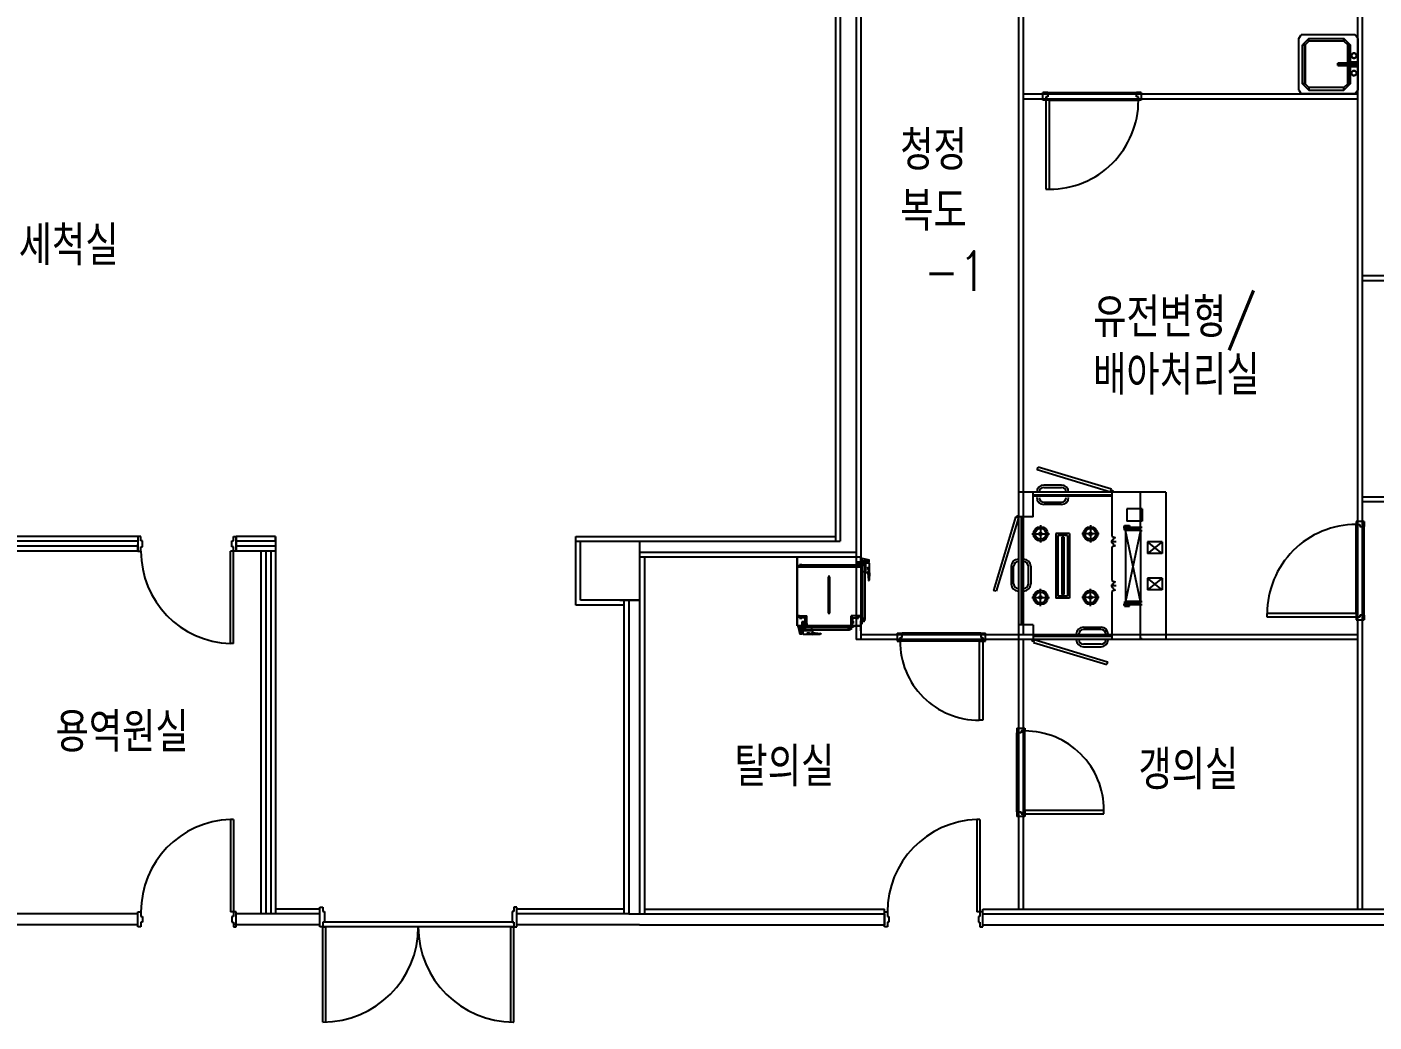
# Model space of a CAD drawing. Header units: millimetres. Extents: x 592430 to 684586, y -483905 to -416366.
# Drawn here: x 645204 to 658899, y -448398 to -438278 of the extents above; entities that cross this region are included whole.
import ezdxf

# ---------------------------------------------------------------- set-up
doc = ezdxf.new("R2010")
doc.units = ezdxf.units.MM
doc.header["$LTSCALE"] = 500
for name, color, linetype in [('TXT', 7, 'Continuous'), ('동물실', 9, 'Continuous'), ('방화석고', 9, 'Continuous'), ('조적', 8, 'Continuous'), ('크린판넬', 4, 'Continuous')]:
    doc.layers.add(name, color=color, linetype=linetype)
doc.styles.add('GHD', font='simple.shx', dxfattribs={"bigfont": 'whgtxt.shx'})

# ---------------------------------------------------------------- blocks, each defined once
blk = doc.blocks.new('SINK')
at = {"layer": '동물실'}
for p, q in [((0, 262), (25, 300)), ((25, 300), (575, 300)), ((600, 262), (575, 300)), ((0, 262), (0, -262)), ((76, 198), (140, 262)), ((140, 262), (76, 198)), ((76, -198), (76, 198)), ((102, 198), (76, 198)), ((76, 198), (76, -198)), ((102, 198), (76, 198)), ((140, 236), (102, 198)), ((102, 198), (140, 236)), ((102, 198), (102, -198)), ((102, -198), (102, 198)), ((498, 262), (140, 262)), ((140, 262), (140, 236)), ((498, 262), (140, 262)), ((140, 236), (140, 262)), ((140, 236), (498, 236)), ((140, 236), (498, 236)), ((498, 262), (562, 198)), ((498, 236), (498, 262)), ((498, 262), (562, 198)), ((498, 236), (498, 262)), ((498, 236), (536, 198)), ((536, 198), (498, 236)), ((536, -198), (536, 198)), ((562, 198), (536, 198)), ((536, 198), (536, -198)), ((536, 198), (562, 198)), ((562, 198), (562, -198)), ((562, -198), (562, 198)), ((600, -262), (600, 262)), ((13, 89), (14, 96)), ((14, 96), (13, 89)), ((13, 89), (14, 96)), ((14, 96), (13, 89)), ((14, 82), (13, 89)), ((13, 89), (14, 82)), ((14, 82), (13, 89)), ((13, 89), (14, 82)), ((25, 13), (13, 25)), ((13, 25), (13, -25)), ((76, 25), (13, 25)), ((25, 13), (13, 25)), ((14, 96), (16, 102)), ((16, 102), (14, 96)), ((14, 96), (16, 102)), ((16, 102), (14, 96)), ((16, 76), (14, 82)), ((14, 82), (16, 76)), ((16, 76), (14, 82)), ((14, 82), (16, 76)), ((16, 102), (20, 107)), ((20, 107), (16, 102)), ((16, 102), (20, 107)), ((20, 107), (16, 102)), ((20, 71), (16, 76)), ((16, 76), (20, 71)), ((20, 71), (16, 76)), ((16, 76), (20, 71)), ((20, 107), (25, 111)), ((25, 111), (20, 107)), ((20, 107), (25, 111)), ((25, 111), (20, 107)), ((25, 67), (20, 71)), ((20, 71), (25, 67)), ((25, 67), (20, 71)), ((20, 71), (25, 67)), ((25, 111), (32, 114)), ((32, 114), (25, 111)), ((25, 111), (32, 114)), ((32, 114), (25, 111)), ((32, 64), (25, 67)), ((25, 67), (32, 64)), ((32, 64), (25, 67)), ((25, 67), (32, 64)), ((25, 13), (25, -13)), ((89, 13), (25, 13)), ((25, 13), (25, -13)), ((25, 13), (64, 13)), ((89, 13), (25, 13)), ((32, 114), (38, 115)), ((38, 115), (32, 114)), ((32, 114), (38, 115)), ((38, 115), (32, 114)), ((38, 64), (32, 64)), ((32, 64), (38, 64)), ((38, 64), (32, 64)), ((32, 64), (38, 64)), ((38, 115), (45, 114)), ((45, 114), (38, 115)), ((38, 115), (45, 114)), ((45, 114), (38, 115)), ((38, 64), (45, 64)), ((45, 64), (38, 64)), ((38, 64), (45, 64)), ((45, 64), (38, 64)), ((45, 114), (51, 111)), ((51, 111), (45, 114)), ((45, 114), (51, 111)), ((51, 111), (45, 114)), ((51, 67), (45, 64)), ((45, 64), (51, 67)), ((51, 67), (45, 64)), ((45, 64), (51, 67)), ((51, 111), (56, 107)), ((56, 107), (51, 111)), ((51, 111), (56, 107)), ((56, 107), (51, 111)), ((56, 71), (51, 67)), ((51, 67), (56, 71)), ((56, 71), (51, 67)), ((51, 67), (56, 71)), ((56, 107), (60, 102)), ((60, 102), (56, 107)), ((56, 107), (60, 102)), ((60, 102), (56, 107)), ((60, 76), (56, 71)), ((56, 71), (60, 76)), ((60, 76), (56, 71)), ((56, 71), (60, 76)), ((60, 102), (63, 96)), ((63, 96), (60, 102)), ((60, 102), (63, 96)), ((63, 96), (60, 102)), ((63, 82), (60, 76)), ((60, 76), (63, 82)), ((63, 82), (60, 76)), ((60, 76), (63, 82)), ((63, 96), (64, 89)), ((64, 89), (63, 96)), ((63, 96), (64, 89)), ((64, 89), (63, 96)), ((64, 89), (63, 82)), ((63, 82), (64, 89)), ((64, 89), (63, 82)), ((63, 82), (64, 89)), ((76, 25), (64, 13)), ((64, 13), (76, 25)), ((64, 13), (64, -13)), ((102, 13), (64, 13)), ((64, 13), (64, -13)), ((102, 13), (64, 13)), ((76, -25), (76, 25)), ((89, 13), (204, 13)), ((89, -13), (89, 13)), ((89, -13), (89, 13)), ((89, 13), (102, 13)), ((102, 13), (89, 13)), ((89, 13), (204, 13)), ((102, 13), (204, 13)), ((102, 13), (102, -13)), ((102, -13), (102, 13)), ((204, 13), (102, 13)), ((204, 13), (204, -13)), ((204, 13), (204, -13)), ((204, -13), (204, 13)), ((204, 13), (204, -13)), ((25, -13), (13, -25)), ((25, -13), (13, -25)), ((13, -25), (76, -25)), ((13, -89), (14, -82)), ((14, -82), (13, -89)), ((13, -89), (14, -82)), ((14, -82), (13, -89)), ((14, -96), (13, -89)), ((13, -89), (14, -96)), ((14, -96), (13, -89)), ((13, -89), (14, -96)), ((14, -82), (16, -76)), ((16, -76), (14, -82)), ((14, -82), (16, -76)), ((16, -76), (14, -82)), ((16, -102), (14, -96)), ((14, -96), (16, -102)), ((16, -102), (14, -96)), ((14, -96), (16, -102)), ((16, -76), (20, -71)), ((20, -71), (16, -76)), ((16, -76), (20, -71)), ((20, -71), (16, -76)), ((20, -107), (16, -102)), ((16, -102), (20, -107)), ((20, -107), (16, -102)), ((16, -102), (20, -107)), ((20, -71), (25, -67)), ((25, -67), (20, -71)), ((20, -71), (25, -67)), ((25, -67), (20, -71)), ((25, -111), (20, -107)), ((20, -107), (25, -111)), ((25, -111), (20, -107)), ((20, -107), (25, -111)), ((25, -13), (89, -13)), ((25, -13), (64, -13)), ((89, -13), (25, -13)), ((25, -67), (32, -64)), ((32, -64), (25, -67)), ((25, -67), (32, -64)), ((32, -64), (25, -67)), ((32, -114), (25, -111)), ((25, -111), (32, -114)), ((32, -114), (25, -111)), ((25, -111), (32, -114)), ((32, -64), (38, -64)), ((38, -64), (32, -64)), ((32, -64), (38, -64)), ((38, -64), (32, -64)), ((38, -115), (32, -114)), ((32, -114), (38, -115)), ((38, -115), (32, -114)), ((32, -114), (38, -115)), ((38, -64), (45, -64)), ((45, -64), (38, -64)), ((38, -64), (45, -64)), ((45, -64), (38, -64)), ((45, -114), (38, -115)), ((38, -115), (45, -114)), ((45, -114), (38, -115)), ((38, -115), (45, -114)), ((45, -64), (51, -67)), ((51, -67), (45, -64)), ((45, -64), (51, -67)), ((51, -67), (45, -64)), ((51, -111), (45, -114)), ((45, -114), (51, -111)), ((51, -111), (45, -114)), ((45, -114), (51, -111)), ((51, -67), (56, -71)), ((56, -71), (51, -67)), ((51, -67), (56, -71)), ((56, -71), (51, -67)), ((56, -107), (51, -111)), ((51, -111), (56, -107)), ((56, -107), (51, -111)), ((51, -111), (56, -107)), ((56, -71), (60, -76)), ((60, -76), (56, -71)), ((56, -71), (60, -76)), ((60, -76), (56, -71)), ((60, -102), (56, -107)), ((56, -107), (60, -102)), ((60, -102), (56, -107)), ((56, -107), (60, -102)), ((60, -76), (63, -82)), ((63, -82), (60, -76)), ((60, -76), (63, -82)), ((63, -82), (60, -76)), ((63, -96), (60, -102)), ((60, -102), (63, -96)), ((63, -96), (60, -102)), ((60, -102), (63, -96)), ((63, -82), (64, -89)), ((63, -82), (64, -89)), ((64, -89), (63, -82)), ((63, -82), (64, -89)), ((64, -89), (63, -96)), ((63, -96), (64, -89)), ((64, -89), (63, -96)), ((63, -96), (64, -89)), ((64, -13), (76, -25)), ((76, -25), (64, -13)), ((64, -13), (102, -13)), ((64, -13), (102, -13)), ((204, -13), (89, -13)), ((102, -13), (89, -13)), ((89, -13), (204, -13)), ((102, -13), (89, -13)), ((204, -13), (102, -13)), ((204, -13), (102, -13)), ((0, -262), (25, -300)), ((140, -262), (76, -198)), ((76, -198), (102, -198)), ((76, -198), (140, -262)), ((102, -198), (76, -198)), ((102, -198), (140, -236)), ((140, -236), (102, -198)), ((140, -236), (498, -236)), ((140, -262), (140, -236)), ((140, -236), (498, -236)), ((140, -262), (140, -236)), ((498, -262), (140, -262)), ((498, -262), (140, -262)), ((562, -198), (498, -262)), ((498, -236), (536, -198)), ((498, -262), (562, -198)), ((536, -198), (498, -236)), ((498, -236), (498, -262)), ((498, -236), (498, -262)), ((536, -198), (562, -198)), ((536, -198), (562, -198)), ((600, -262), (575, -300)), ((25, -300), (575, -300))]:
    blk.add_line(p, q, dxfattribs=at)

msp = doc.modelspace()

# ---------------------------------------------------------------- linework, layer by layer
at = {"layer": '동물실', "color": 9}
for p, q in [((655474.9, -442783.4), (655483.5, -442754.7)), ((656220.8, -443008.5), (655474.9, -442783.4)), ((656229.4, -442979.7), (655483.5, -442754.7)), ((655721.6, -442936.5), (655541.3, -442936.5)), ((655541.6, -442960.7), (655721.3, -442960.7)), ((656220.8, -443008.5), (656229.4, -442979.7)), ((656782.8, -443008.5), (655282.8, -443008.5)), ((655282.8, -443008.5), (655282.8, -444508.5)), ((655432.8, -443258.5), (655432.8, -443008.5)), ((656232.8, -443038.5), (655432.8, -443038.5)), ((656232.8, -443048.5), (655432.8, -443048.5)), ((655721.6, -443134.5), (655541.3, -443134.5)), ((655541.6, -443110.2), (655721.3, -443110.2)), ((656232.8, -443008.5), (656232.8, -443458.2)), ((656522.8, -443397.5), (656522.8, -443008.5)), ((656782.8, -443008.5), (656782.8, -444508.5)), ((655254, -443261.8), (655029, -444007.7)), ((655282.8, -443270.5), (655057.7, -444016.3)), ((655282.8, -443270.5), (655254, -443261.8)), ((655432.8, -443258.5), (655282.8, -443258.5)), ((655312.8, -443258.5), (655312.8, -444358.5)), ((655322.8, -443258.5), (655322.8, -444358.5)), ((656385.8, -443179.5), (656385.8, -443304.5)), ((656540.8, -443179.5), (656385.8, -443179.5)), ((656540.8, -443179.5), (656540.8, -443304.5)), ((655508.8, -443344.5), (655508.8, -443522.3)), ((656016, -443344.5), (656016, -443522.3)), ((656347.1, -443365.5), (656542.8, -443365.5)), ((656362.8, -443397.1), (656362.8, -443347.1)), ((656362.8, -443347.1), (656412.8, -443347.1)), ((656372.8, -443377.5), (656372.8, -444139.5)), ((656522.8, -443377.5), (656372.8, -443377.5)), ((656522.8, -444119.5), (656372.8, -443397.5)), ((656522.8, -443397.5), (656372.8, -444119.5)), ((656522.8, -443397.5), (656372.8, -443397.5)), ((656540.8, -443304.5), (656385.8, -443304.5)), ((656412.8, -443347.1), (656412.8, -443372.1)), ((656412.8, -443372.1), (656437.8, -443372.1)), ((656522.8, -443397.5), (656522.8, -444119.5)), ((656522.8, -443397.5), (656542.8, -443397.5)), ((646332.8, -443458.5), (646332.8, -443608.5)), ((646362.8, -443458.5), (646332.8, -443458.5)), ((646332.8, -443458.5), (646332.8, -443608.5)), ((646362.8, -443458.5), (646332.8, -443458.5)), ((646362.8, -443503.5), (646362.8, -443458.5)), ((646362.8, -443503.5), (646362.8, -443458.5)), ((646377.8, -443503.5), (646362.8, -443503.5)), ((646377.8, -443503.5), (646362.8, -443503.5)), ((646377.8, -443563.5), (646377.8, -443503.5)), ((646377.8, -443563.5), (646377.8, -443503.5)), ((647287.8, -443563.5), (647287.8, -443503.5)), ((647287.8, -443503.5), (647302.8, -443503.5)), ((647287.8, -443563.5), (647287.8, -443503.5)), ((647287.8, -443503.5), (647302.8, -443503.5)), ((647302.8, -443503.5), (647302.8, -443458.5)), ((647302.8, -443458.5), (647332.8, -443458.5)), ((647302.8, -443503.5), (647302.8, -443458.5)), ((647302.8, -443458.5), (647332.8, -443458.5)), ((647332.8, -443458.5), (647332.8, -443608.5)), ((647332.8, -443458.5), (647332.8, -443608.5)), ((651432.8, -443508.5), (651432.8, -444108.5)), ((655419.9, -443433.4), (655597.7, -443433.4)), ((655663.8, -443428.5), (655663.8, -444088.5)), ((655803.8, -443428.5), (655663.8, -443428.5)), ((655683.8, -443448.5), (655683.8, -444068.5)), ((655783.8, -443448.5), (655683.8, -443448.5)), ((655723.8, -443468.5), (655723.8, -444048.5)), ((655743.8, -443468.5), (655723.8, -443468.5)), ((655743.8, -443478.5), (655723.8, -443478.5)), ((655733.8, -443442.9), (655733.8, -444072.1)), ((655743.8, -443468.5), (655743.8, -444048.5)), ((655783.8, -443448.5), (655783.8, -444068.5)), ((655803.8, -443428.5), (655803.8, -444088.5)), ((656104.9, -443433.4), (655927.2, -443433.4)), ((656277.7, -443513.2), (656223.4, -443513.2)), ((656232.8, -443458.2), (656268.8, -443473.2)), ((656242.8, -443498.2), (656232.8, -443498.2)), ((656232.8, -443498.2), (656232.8, -443528.2)), ((656242.8, -443528.2), (656232.8, -443528.2)), ((656268.8, -443553.2), (656232.8, -443568.2)), ((656595.5, -443514.5), (656595.5, -443634.5)), ((656745.5, -443514.5), (656595.5, -443514.5)), ((656745.5, -443514.5), (656595.5, -443634.5)), ((656745.5, -443634.5), (656595.5, -443514.5)), ((656745.5, -443514.5), (656745.5, -443634.5)), ((646332.8, -443608.5), (646362.8, -443608.5)), ((646332.8, -443608.5), (646362.8, -443608.5)), ((646362.8, -443608.5), (646362.8, -443563.5)), ((646362.8, -443563.5), (646377.8, -443563.5)), ((646362.8, -443608.5), (646362.8, -443563.5)), ((646362.8, -443563.5), (646377.8, -443563.5)), ((647272.8, -444548.5), (647272.8, -443608.5)), ((647302.8, -443608.5), (647272.8, -443608.5)), ((647272.8, -444548.5), (647272.8, -443608.5)), ((647302.8, -443608.5), (647272.8, -443608.5)), ((647302.8, -443563.5), (647287.8, -443563.5)), ((647302.8, -443563.5), (647287.8, -443563.5)), ((647302.8, -443608.5), (647302.8, -443563.5)), ((647302.8, -443608.5), (647302.8, -443563.5)), ((647302.8, -444548.5), (647302.8, -443608.5)), ((647302.8, -444548.5), (647302.8, -443608.5)), ((647332.8, -443608.5), (647302.8, -443608.5)), ((647332.8, -443608.5), (647302.8, -443608.5)), ((653032.8, -443668.5), (653032.8, -443768.5)), ((653032.8, -443768.5), (653032.8, -443668.5)), ((653032.8, -443668.5), (653682.8, -443668.5)), ((653032.8, -443681.5), (653032.8, -443716.5)), ((653032.8, -443686.5), (653032.8, -443721.5)), ((653034, -443767.3), (653034, -443669.7)), ((653681.6, -443669.7), (653034, -443669.7)), ((653034, -443669.7), (653034, -443767.3)), ((653681.6, -443767.3), (653681.6, -443669.7)), ((653682.8, -443668.5), (653682.8, -443768.5)), ((653692.8, -443681.5), (653682.8, -443681.5)), ((653682.8, -443681.5), (653682.8, -443716.5)), ((653692.8, -443686.5), (653682.8, -443686.5)), ((653682.8, -443686.5), (653682.8, -443721.5)), ((653692.8, -443716.5), (653692.8, -443681.5)), ((653692.8, -443681.5), (653747.8, -443697.5)), ((653692.8, -443681.5), (653764.8, -443697.5)), ((653692.8, -443721.5), (653692.8, -443686.5)), ((653692.8, -443686.5), (653692.8, -443712.5)), ((653692.8, -443686.5), (653692.8, -443712.5)), ((656232.8, -443568.2), (656232.8, -443908.2)), ((656745.5, -443634.5), (656595.5, -443634.5)), ((653032.8, -443768.5), (653032.8, -444369.7)), ((653032.8, -443768.5), (653057.8, -443768.5)), ((653057.8, -443768.5), (653032.8, -443768.5)), ((653034, -443767.3), (653056.6, -443767.3)), ((653034, -444368.5), (653034, -443768.5)), ((653056.6, -443767.3), (653056.6, -443747.3)), ((653056.6, -443747.3), (653081.6, -443747.3)), ((653081.6, -443748.5), (653057.8, -443748.5)), ((653057.8, -443748.5), (653057.8, -443768.5)), ((653657.8, -443750.5), (653057.8, -443750.5)), ((653057.8, -443750.5), (653057.8, -443768.5)), ((653057.8, -443768.5), (653657.8, -443768.5)), ((653076.6, -443744.1), (653076.6, -443754.6)), ((653081.6, -443748.5), (653081.6, -443747.3)), ((653634, -443748.5), (653634, -443747.3)), ((653634, -443747.3), (653659, -443747.3)), ((653657.8, -443748.5), (653634, -443748.5)), ((653639, -443742.3), (653639, -443757.7)), ((653641.6, -443719), (653681.6, -443719)), ((653641.6, -443759), (653641.6, -443719)), ((653681.6, -443759), (653641.6, -443759)), ((653689.5, -443731.5), (653652.5, -443731.5)), ((653652.5, -443731.5), (653652.5, -443746.5)), ((653652.5, -443746.5), (653689.5, -443746.5)), ((653657.8, -443768.5), (653657.8, -443748.5)), ((653657.8, -443768.5), (653657.8, -443750.5)), ((653682.8, -443768.5), (653657.8, -443768.5)), ((653659, -443747.3), (653659, -443767.3)), ((653659, -443767.3), (653681.6, -443767.3)), ((653660.1, -443734.5), (653666.1, -443734.5)), ((653666.1, -443743.5), (653660.1, -443743.5)), ((653681.6, -443719), (653681.6, -443759)), ((653682.8, -443716.5), (653692.8, -443716.5)), ((653682.8, -443721.5), (653692.8, -443721.5)), ((653696.6, -443733.5), (653684.8, -443733.5)), ((653689.5, -443746.5), (653689.5, -443731.5)), ((653689.5, -443731.5), (653721.5, -443731.5)), ((653703.2, -443745.3), (653689.5, -443745.3)), ((653702, -443746.5), (653689.5, -443746.5)), ((653689.5, -443761.5), (653700.8, -443761.5)), ((653689.5, -443818.5), (653689.5, -443761.5)), ((653719.1, -443818.5), (653689.5, -443818.5)), ((653720.3, -443732.7), (653690.7, -443732.7)), ((653690.7, -443732.7), (653690.7, -444304.3)), ((653690.7, -443762.7), (653690.7, -443817.3)), ((653702, -443762.7), (653690.7, -443762.7)), ((653690.7, -443817.3), (653720.3, -443817.3)), ((653692.8, -443707.5), (653747.8, -443707.5)), ((653692.8, -443707.5), (653764.8, -443707.5)), ((653731.8, -443713.5), (653692.8, -443713.5)), ((653748.8, -443713.5), (653692.8, -443713.5)), ((653700.8, -443746.5), (653702, -443746.5)), ((653700.8, -443761.5), (653700.8, -443746.5)), ((653702, -443746.5), (653702, -443762.7)), ((653702, -443753.3), (653702, -443746.5)), ((653703.2, -443753.3), (653702, -443753.3)), ((653703.2, -443745.3), (653703.2, -443753.3)), ((653707.8, -443712.8), (653707.8, -443742.9)), ((653719.1, -443837.3), (653719.1, -443818.5)), ((653720.3, -444304.3), (653720.3, -443732.7)), ((653720.3, -443817.3), (653720.3, -443837.3)), ((653769.5, -443731.5), (653721.5, -443731.5)), ((653721.5, -443731.5), (653721.5, -443825.5)), ((653721.5, -443731.5), (653721.5, -444305.5)), ((653721.5, -443825.5), (653769.5, -443825.5)), ((653727.5, -443728.5), (653727.5, -443731.5)), ((653730.5, -443731.5), (653730.5, -443825.5)), ((653731.8, -443707.5), (653731.8, -443715.5)), ((653746.8, -443709.5), (653731.8, -443709.5)), ((653731.8, -443715.5), (653735.7, -443723.3)), ((653746.8, -443715.5), (653742.8, -443723.3)), ((653745.5, -443715.5), (653745.5, -443731.5)), ((653746.8, -443707.5), (653746.8, -443715.5)), ((653747.8, -443707.5), (653747.8, -443697.5)), ((653763.8, -443709.5), (653748.8, -443709.5)), ((653748.8, -443712.5), (653748.8, -443720.5)), ((653748.8, -443715.5), (653752.7, -443723.3)), ((653766.5, -443793.5), (653749.5, -443825.5)), ((653754.5, -443830.5), (653749.5, -443825.5)), ((653763.8, -443715.5), (653759.8, -443723.3)), ((653763.8, -443707.5), (653763.8, -443715.5)), ((653764.1, -443731.5), (653766.5, -443736.5)), ((653764.8, -443707.5), (653764.8, -443697.5)), ((653766.5, -443736.5), (653766.5, -443793.5)), ((653769.5, -443825.5), (653769.5, -443731.5)), ((653769.5, -443830.5), (653769.5, -443731.5)), ((655210.5, -443762.6), (655210.5, -443942.9)), ((655234.8, -443942.6), (655234.8, -443762.9)), ((655384.3, -443942.6), (655384.3, -443762.9)), ((655408.5, -443762.6), (655408.5, -443942.9)), ((653367, -443868.9), (653348.5, -443868.9)), ((653348.5, -443868.9), (653348.5, -444238.6)), ((653367, -443881.9), (653348.5, -443881.9)), ((653363.8, -443885.1), (653351.7, -443885.1)), ((653351.7, -443885.1), (653351.7, -444222.5)), ((653357.8, -443858.4), (653357.8, -444249.2)), ((653363.8, -444222.5), (653363.8, -443885.1)), ((653367, -444238.6), (653367, -443868.9)), ((653720.3, -443837.3), (653719.1, -443837.3)), ((653763.5, -443902.5), (653754.5, -443830.5)), ((653759.5, -443912.5), (653763.5, -443902.5)), ((653762.5, -443912.5), (653759.5, -443912.5)), ((653762.5, -443912.5), (653767.5, -443902.5)), ((653769.5, -443830.5), (653767.5, -443902.5)), ((656277.7, -443963.2), (656223.4, -443963.2)), ((656232.8, -443908.2), (656268.8, -443923.2)), ((656232.8, -443948.2), (656232.8, -443978.2)), ((656242.8, -443948.2), (656232.8, -443948.2)), ((656745.5, -443882.5), (656595.5, -443882.5)), ((656595.5, -443882.5), (656595.5, -444002.5)), ((656745.5, -443882.5), (656595.5, -444002.5)), ((656745.5, -444002.5), (656595.5, -443882.5)), ((656745.5, -443882.5), (656745.5, -444002.5)), ((655057.7, -444016.3), (655029, -444007.7)), ((655419.9, -444080), (655597.7, -444080)), ((655508.8, -444168.9), (655508.8, -443991.1)), ((655803.8, -444088.5), (655663.8, -444088.5)), ((655783.8, -444068.5), (655683.8, -444068.5)), ((655743.8, -444038.5), (655723.8, -444038.5)), ((655743.8, -444048.5), (655723.8, -444048.5)), ((656104.9, -444080), (655927.2, -444080)), ((656016, -444168.9), (656016, -443991.1)), ((656242.8, -443978.2), (656232.8, -443978.2)), ((656268.8, -444003.2), (656232.8, -444018.2)), ((656232.8, -444018.2), (656232.8, -444508.5)), ((656745.5, -444002.5), (656595.5, -444002.5)), ((651232.8, -444108.5), (651432.8, -444108.5)), ((653348.5, -444225.7), (653367, -444225.7)), ((653348.5, -444238.6), (653367, -444238.6)), ((653351.7, -444222.5), (653363.8, -444222.5)), ((656347.1, -444151.5), (656542.8, -444151.5)), ((656362.8, -444119.9), (656362.8, -444169.9)), ((656362.8, -444169.9), (656412.8, -444169.9)), ((656522.8, -444119.5), (656372.8, -444119.5)), ((656522.8, -444139.5), (656372.8, -444139.5)), ((656412.8, -444144.9), (656437.8, -444144.9)), ((656412.8, -444169.9), (656412.8, -444144.9)), ((656522.8, -444119.5), (656542.8, -444119.5)), ((656522.8, -444495.9), (656522.8, -444119.5)), ((653032.8, -444369.7), (653682.8, -444369.7)), ((653032.8, -444369.7), (653132.8, -444369.7)), ((653057.8, -444268.5), (653034, -444268.5)), ((653034, -444269.7), (653056.6, -444269.7)), ((653681.6, -444368.5), (653034, -444368.5)), ((653131.6, -444368.5), (653034, -444368.5)), ((653045.8, -444379.7), (653045.8, -444369.7)), ((653050.8, -444379.7), (653050.8, -444369.7)), ((653056.6, -444269.7), (653056.6, -444289.7)), ((653056.6, -444289.7), (653082.8, -444289.7)), ((653057.8, -444286.5), (653057.8, -444268.5)), ((653057.8, -444288.5), (653057.8, -444268.5)), ((653082.8, -444288.5), (653057.8, -444288.5)), ((653058.8, -444268.5), (653132.8, -444268.5)), ((653058.8, -444268.5), (653058.8, -444286.5)), ((653058.8, -444268.5), (653132.8, -444268.5)), ((653114.8, -444286.5), (653058.8, -444286.5)), ((653080.8, -444369.7), (653080.8, -444379.7)), ((653082.8, -444289.7), (653082.8, -444288.5)), ((653123.3, -444328.5), (653083.3, -444328.5)), ((653083.3, -444328.5), (653083.3, -444368.5)), ((653083.3, -444368.5), (653123.3, -444368.5)), ((653083.3, -444368.5), (653123.3, -444368.5)), ((653085.8, -444369.7), (653085.8, -444379.7)), ((653095.8, -444339.4), (653110.8, -444339.4)), ((653095.8, -444376.4), (653095.8, -444339.4)), ((653097.8, -444383.5), (653097.8, -444371.7)), ((653098.8, -444347), (653098.8, -444353)), ((653107.8, -444353), (653107.8, -444347)), ((653110.8, -444339.4), (653110.8, -444376.4)), ((653112.8, -444320.9), (653111.6, -444320.9)), ((653111.6, -444320.9), (653111.6, -444345.9)), ((653111.6, -444345.9), (653131.6, -444345.9)), ((653112.8, -444344.7), (653112.8, -444320.9)), ((653132.8, -444344.7), (653112.8, -444344.7)), ((653132.8, -444268.5), (653114.8, -444286.5)), ((653132.8, -444268.5), (653114.8, -444286.5)), ((653114.8, -444343.7), (653114.8, -444286.5)), ((653132.8, -444343.7), (653114.8, -444343.7)), ((653123.3, -444368.5), (653123.3, -444328.5)), ((653131.6, -444345.9), (653131.6, -444368.5)), ((653132.8, -444343.7), (653132.8, -444268.5)), ((653132.8, -444343.7), (653132.8, -444268.5)), ((653132.8, -444369.7), (653132.8, -444344.7)), ((653558.8, -444368.5), (653538.3, -444368.5)), ((653682.8, -444369.7), (653558.8, -444369.7)), ((653560, -444368.5), (653681.6, -444368.5)), ((653566.8, -444369.7), (653566.8, -444381.7)), ((653566.8, -444369.7), (653575.8, -444369.7)), ((653610.8, -444369.7), (653575.8, -444369.7)), ((653610.8, -444369.7), (653575.8, -444369.7)), ((653575.8, -444369.7), (653575.8, -444381.7)), ((653610.8, -444369.7), (653575.8, -444369.7)), ((653582.8, -444370.7), (653575.8, -444370.7)), ((653669.8, -444369.7), (653580.8, -444369.7)), ((653669.8, -444369.7), (653580.8, -444369.7)), ((653669.8, -444369.7), (653580.8, -444369.7)), ((653582.8, -444268.5), (653600.8, -444286.5)), ((653582.8, -444343.7), (653582.8, -444268.5)), ((653656.8, -444268.5), (653582.8, -444268.5)), ((653582.8, -444343.7), (653600.8, -444343.7)), ((653582.8, -444344.7), (653602.8, -444344.7)), ((653582.8, -444369.7), (653582.8, -444344.7)), ((653582.8, -444380.7), (653582.8, -444369.7)), ((653582.8, -444369.7), (653608.3, -444369.7)), ((653582.8, -444369.7), (653608.3, -444369.7)), ((653584, -444345.9), (653584, -444368.5)), ((653604, -444345.9), (653584, -444345.9)), ((653595.8, -444385.5), (653595.8, -444360.8)), ((653600.8, -444343.7), (653600.8, -444286.5)), ((653600.8, -444286.5), (653656.8, -444286.5)), ((653602.8, -444320.9), (653604, -444320.9)), ((653602.8, -444344.7), (653602.8, -444320.9)), ((653604, -444320.9), (653604, -444345.9)), ((653608.3, -444369.7), (653608.3, -444380.7)), ((653608.3, -444369.7), (653608.3, -444380.7)), ((653632.8, -444288.5), (653632.8, -444289.7)), ((653657.8, -444288.5), (653632.8, -444288.5)), ((653632.8, -444289.7), (653659, -444289.7)), ((653656.8, -444268.5), (653656.8, -444286.5)), ((653657.8, -444268.5), (653657.8, -444286.5)), ((653657.8, -444268.5), (653657.8, -444288.5)), ((653682.8, -444268.5), (653657.8, -444268.5)), ((653659, -444269.7), (653681.6, -444269.7)), ((653659, -444289.7), (653659, -444269.7)), ((653698.7, -444335.5), (653673.9, -444335.5)), ((653681.6, -444269.7), (653681.6, -444368.5)), ((653682.8, -444306.5), (653682.8, -444315.5)), ((653682.8, -444306.5), (653694.8, -444306.5)), ((653682.8, -444315.5), (653694.8, -444315.5)), ((653682.8, -444322.5), (653682.8, -444348)), ((653682.8, -444322.5), (653682.8, -444348)), ((653693.8, -444322.5), (653682.8, -444322.5)), ((653682.8, -444348), (653693.8, -444348)), ((653682.8, -444348), (653693.8, -444348)), ((653683.8, -444322.5), (653683.8, -444315.5)), ((653721.5, -444305.5), (653689.5, -444305.5)), ((653690.7, -444304.3), (653720.3, -444304.3)), ((653692.8, -444321.9), (653692.8, -444315.5)), ((653693.8, -444348), (653693.8, -444322.5)), ((653720.8, -444305.5), (653694.8, -444305.5)), ((653694.8, -444305.5), (653694.8, -444316.5)), ((653720.8, -444305.5), (653694.8, -444305.5)), ((653694.8, -444316.5), (653720.8, -444316.5)), ((653707.8, -444285.5), (653707.8, -444331.9)), ((653707.8, -444303.7), (653707.8, -444310.4)), ((653720.8, -444316.5), (653720.8, -444305.5)), ((653720.8, -444316.5), (653720.8, -444305.5)), ((655432.8, -444358.5), (655282.8, -444358.5)), ((655432.8, -444358.5), (655432.8, -444508.5)), ((653045.8, -444379.7), (653061.8, -444451.7)), ((653045.8, -444379.7), (653061.8, -444434.7)), ((653080.8, -444379.7), (653045.8, -444379.7)), ((653050.8, -444379.7), (653076.8, -444379.7)), ((653050.8, -444379.7), (653076.8, -444379.7)), ((653085.8, -444379.7), (653050.8, -444379.7)), ((653071.8, -444434.7), (653061.8, -444434.7)), ((653071.8, -444451.7), (653061.8, -444451.7)), ((653071.8, -444379.7), (653071.8, -444451.7)), ((653071.8, -444379.7), (653071.8, -444434.7)), ((653071.8, -444418.7), (653079.8, -444418.7)), ((653071.8, -444433.7), (653079.8, -444433.7)), ((653071.8, -444450.7), (653079.8, -444450.7)), ((653073.8, -444433.7), (653073.8, -444418.7)), ((653073.8, -444450.7), (653073.8, -444435.7)), ((653076.8, -444435.7), (653084.8, -444435.7)), ((653077.1, -444394.7), (653107.2, -444394.7)), ((653077.8, -444435.7), (653077.8, -444379.7)), ((653077.8, -444418.7), (653077.8, -444379.7)), ((653079.8, -444418.7), (653087.6, -444422.6)), ((653079.8, -444433.7), (653087.6, -444429.7)), ((653079.8, -444432.4), (653095.8, -444432.4)), ((653079.8, -444435.7), (653087.6, -444439.6)), ((653079.8, -444450.7), (653087.6, -444446.7)), ((653092.8, -444414.4), (653095.8, -444414.4)), ((653095.8, -444376.4), (653095.8, -444408.4)), ((653110.8, -444376.4), (653095.8, -444376.4)), ((653095.8, -444408.4), (653565.8, -444408.4)), ((653095.8, -444408.4), (653189.8, -444408.4)), ((653095.8, -444456.4), (653095.8, -444408.4)), ((653095.8, -444417.4), (653189.8, -444417.4)), ((653095.8, -444451), (653100.8, -444453.4)), ((653194.8, -444456.4), (653095.8, -444456.4)), ((653189.8, -444456.4), (653095.8, -444456.4)), ((653097, -444377.6), (653564.6, -444377.6)), ((653097, -444407.2), (653097, -444377.6)), ((653564.6, -444407.2), (653097, -444407.2)), ((653100.8, -444453.4), (653157.8, -444453.4)), ((653109.6, -444390.1), (653109.6, -444376.4)), ((653109.6, -444390.1), (653117.6, -444390.1)), ((653110.8, -444388.9), (653110.8, -444376.4)), ((653125.8, -444387.7), (653110.8, -444387.7)), ((653110.8, -444387.7), (653110.8, -444388.9)), ((653117.6, -444388.9), (653110.8, -444388.9)), ((653110.8, -444388.9), (653127, -444388.9)), ((653117.6, -444390.1), (653117.6, -444388.9)), ((653182.8, -444376.4), (653125.8, -444376.4)), ((653125.8, -444376.4), (653125.8, -444387.7)), ((653127, -444388.9), (653127, -444377.6)), ((653127, -444377.6), (653181.6, -444377.6)), ((653157.8, -444453.4), (653189.8, -444436.4)), ((653181.6, -444377.6), (653181.6, -444407.2)), ((653181.6, -444407.2), (653201.6, -444407.2)), ((653182.8, -444406), (653182.8, -444376.4)), ((653201.6, -444406), (653182.8, -444406)), ((653189.8, -444408.4), (653189.8, -444456.4)), ((653194.8, -444441.4), (653189.8, -444436.4)), ((653266.8, -444450.4), (653194.8, -444441.4)), ((653194.8, -444456.4), (653266.8, -444454.4)), ((653201.6, -444407.2), (653201.6, -444406)), ((653276.8, -444446.4), (653266.8, -444450.4)), ((653276.8, -444449.4), (653266.8, -444454.4)), ((653276.8, -444449.4), (653276.8, -444446.4)), ((653545.8, -444394.7), (653592.2, -444394.7)), ((653564, -444394.7), (653570.7, -444394.7)), ((653564.6, -444377.6), (653564.6, -444407.2)), ((653565.8, -444408.4), (653565.8, -444376.4)), ((653565.8, -444407.7), (653565.8, -444381.7)), ((653565.8, -444381.7), (653576.8, -444381.7)), ((653565.8, -444407.7), (653565.8, -444381.7)), ((653576.8, -444407.7), (653565.8, -444407.7)), ((653576.8, -444407.7), (653565.8, -444407.7)), ((653582.2, -444379.7), (653575.8, -444379.7)), ((653576.8, -444381.7), (653576.8, -444407.7)), ((653608.3, -444380.7), (653582.8, -444380.7)), ((656782.8, -444508.5), (655282.8, -444508.5)), ((656232.8, -444468.5), (655432.8, -444468.5)), ((656232.8, -444478.5), (655432.8, -444478.5)), ((655444.8, -444508.5), (655436.1, -444537.2)), ((655444.8, -444508.5), (656190.6, -444733.5)), ((655943.9, -444382.5), (656124.2, -444382.5)), ((656123.9, -444406.7), (655944.2, -444406.7)), ((656522.8, -444495.9), (656542.8, -444495.9)), ((647302.8, -444548.5), (647272.8, -444548.5)), ((647302.8, -444548.5), (647272.8, -444548.5)), ((655436.1, -444537.2), (656182, -444762.3)), ((655943.9, -444580.5), (656124.2, -444580.5)), ((656123.9, -444556.2), (655944.2, -444556.2)), ((656190.6, -444733.5), (656182, -444762.3)), ((647272.8, -446338.5), (647272.8, -447278.5)), ((647302.8, -446338.5), (647272.8, -446338.5)), ((647272.8, -446338.5), (647272.8, -447278.5)), ((647302.8, -446338.5), (647272.8, -446338.5)), ((647302.8, -446338.5), (647302.8, -447278.5)), ((647302.8, -446338.5), (647302.8, -447278.5)), ((654861, -446338.5), (654861, -447278.5)), ((654891, -446338.5), (654861, -446338.5)), ((654861, -446338.5), (654861, -447278.5)), ((654891, -446338.5), (654861, -446338.5)), ((654891, -446338.5), (654891, -447278.5)), ((654891, -446338.5), (654891, -447278.5)), ((648182.8, -447428.5), (648182.8, -447228.5)), ((648182.8, -447228.5), (648212.8, -447228.5)), ((648182.8, -447428.5), (648182.8, -447228.5)), ((648182.8, -447228.5), (648212.8, -447228.5)), ((648212.8, -447228.5), (648212.8, -447273.5)), ((648212.8, -447228.5), (648212.8, -447273.5)), ((650182.8, -447228.5), (650152.8, -447228.5)), ((650152.8, -447228.5), (650152.8, -447273.5)), ((650182.8, -447228.5), (650152.8, -447228.5)), ((650152.8, -447228.5), (650152.8, -447273.5)), ((650182.8, -447428.5), (650182.8, -447228.5)), ((650182.8, -447428.5), (650182.8, -447228.5)), ((653921, -447298.5), (653921, -447248.5)), ((654921, -447298.5), (654921, -447248.5)), ((646332.8, -447428.5), (646332.8, -447278.5)), ((646332.8, -447278.5), (646362.8, -447278.5)), ((646332.8, -447428.5), (646332.8, -447278.5)), ((646332.8, -447278.5), (646362.8, -447278.5)), ((646362.8, -447278.5), (646362.8, -447323.5)), ((646362.8, -447278.5), (646362.8, -447323.5)), ((646362.8, -447323.5), (646377.8, -447323.5)), ((646362.8, -447323.5), (646377.8, -447323.5)), ((646377.8, -447383.5), (646362.8, -447383.5)), ((646362.8, -447383.5), (646362.8, -447428.5)), ((646377.8, -447383.5), (646362.8, -447383.5)), ((646362.8, -447383.5), (646362.8, -447428.5)), ((646377.8, -447323.5), (646377.8, -447383.5)), ((646377.8, -447323.5), (646377.8, -447383.5)), ((647302.8, -447278.5), (647272.8, -447278.5)), ((647302.8, -447278.5), (647272.8, -447278.5)), ((647302.8, -447323.5), (647287.8, -447323.5)), ((647287.8, -447323.5), (647287.8, -447383.5)), ((647302.8, -447323.5), (647287.8, -447323.5)), ((647287.8, -447323.5), (647287.8, -447383.5)), ((647287.8, -447383.5), (647302.8, -447383.5)), ((647287.8, -447383.5), (647302.8, -447383.5)), ((647332.8, -447278.5), (647302.8, -447278.5)), ((647302.8, -447278.5), (647302.8, -447323.5)), ((647332.8, -447278.5), (647302.8, -447278.5)), ((647302.8, -447278.5), (647302.8, -447323.5)), ((647302.8, -447383.5), (647302.8, -447428.5)), ((647302.8, -447383.5), (647302.8, -447428.5)), ((647332.8, -447428.5), (647332.8, -447278.5)), ((648212.8, -447273.5), (648227.8, -447273.5)), ((648212.8, -447273.5), (648227.8, -447273.5)), ((650152.8, -447383.5), (648212.8, -447383.5)), ((648227.8, -447383.5), (648212.8, -447383.5)), ((648212.8, -447383.5), (648212.8, -447428.5)), ((650152.8, -447383.5), (648212.8, -447383.5)), ((648227.8, -447383.5), (648212.8, -447383.5)), ((648212.8, -447383.5), (648212.8, -447428.5)), ((648227.8, -447273.5), (648227.8, -447383.5)), ((648227.8, -447273.5), (648227.8, -447383.5)), ((650152.8, -447273.5), (650137.8, -447273.5)), ((650137.8, -447273.5), (650137.8, -447383.5)), ((650152.8, -447273.5), (650137.8, -447273.5)), ((650137.8, -447273.5), (650137.8, -447383.5)), ((650137.8, -447383.5), (650152.8, -447383.5)), ((650137.8, -447383.5), (650152.8, -447383.5)), ((650152.8, -447383.5), (650152.8, -447428.5)), ((650152.8, -447383.5), (650152.8, -447428.5)), ((653921, -447428.5), (653921, -447278.5)), ((653921, -447278.5), (653951, -447278.5)), ((653921, -447428.5), (653921, -447278.5)), ((653921, -447278.5), (653951, -447278.5)), ((653951, -447278.5), (653951, -447323.5)), ((653951, -447278.5), (653951, -447323.5)), ((653951, -447323.5), (653966, -447323.5)), ((653951, -447323.5), (653966, -447323.5)), ((653966, -447383.5), (653951, -447383.5)), ((653951, -447383.5), (653951, -447428.5)), ((653966, -447383.5), (653951, -447383.5)), ((653951, -447383.5), (653951, -447428.5)), ((653966, -447323.5), (653966, -447383.5)), ((653966, -447323.5), (653966, -447383.5)), ((654891, -447278.5), (654861, -447278.5)), ((654891, -447278.5), (654861, -447278.5)), ((654891, -447323.5), (654876, -447323.5)), ((654876, -447323.5), (654876, -447383.5)), ((654891, -447323.5), (654876, -447323.5)), ((654876, -447323.5), (654876, -447383.5)), ((654876, -447383.5), (654891, -447383.5)), ((654876, -447383.5), (654891, -447383.5)), ((654921, -447278.5), (654891, -447278.5)), ((654891, -447278.5), (654891, -447323.5)), ((654921, -447278.5), (654891, -447278.5)), ((654891, -447278.5), (654891, -447323.5)), ((654891, -447383.5), (654891, -447428.5)), ((654891, -447383.5), (654891, -447428.5)), ((654921, -447428.5), (654921, -447278.5)), ((654921, -447428.5), (654921, -447278.5)), ((646362.8, -447428.5), (646332.8, -447428.5)), ((646362.8, -447428.5), (646332.8, -447428.5)), ((647302.8, -447403.5), (647332.8, -447403.5)), ((647302.8, -447428.5), (647332.8, -447428.5)), ((648212.8, -447428.5), (648182.8, -447428.5)), ((648212.8, -447428.5), (648182.8, -447428.5)), ((648212.8, -447428.5), (648242.7, -447428.5)), ((648212.8, -448398.5), (648212.8, -447428.5)), ((648212.8, -447428.5), (648242.7, -447428.5)), ((648212.8, -448398.5), (648212.8, -447428.5)), ((650152.8, -447428.5), (648212.8, -447428.5)), ((650152.8, -447428.5), (648212.8, -447428.5)), ((648242.7, -448398), (648242.7, -447428.5)), ((648242.7, -448398), (648242.7, -447428.5)), ((650122.8, -448398), (650122.8, -447428.5)), ((650122.8, -447428.5), (650152.8, -447428.5)), ((650122.8, -448398), (650122.8, -447428.5)), ((650122.8, -447428.5), (650152.8, -447428.5)), ((650152.8, -448398.5), (650152.8, -447428.5)), ((650152.8, -448398.5), (650152.8, -447428.5)), ((650152.8, -447428.5), (650182.8, -447428.5)), ((650152.8, -447428.5), (650182.8, -447428.5)), ((653951, -447428.5), (653921, -447428.5)), ((653951, -447428.5), (653921, -447428.5)), ((654891, -447428.5), (654921, -447428.5)), ((654891, -447428.5), (654921, -447428.5)), ((648213.4, -448398.5), (648212.8, -448398.5)), ((648213.4, -448398.5), (648212.8, -448398.5)), ((650152.1, -448398.5), (650152.8, -448398.5)), ((650152.1, -448398.5), (650152.8, -448398.5))]:
    msp.add_line(p, q, dxfattribs=at)
for centre, radius in [((656233.1, -442998.8), 8.39), ((655273.1, -443258.1), 8.39), ((655508.8, -443433.4), 73), ((655508.8, -443433.4), 55), ((656016, -443433.4), 73), ((656016, -443433.4), 55), ((655508.8, -443433.4), 15), ((656016, -443433.4), 15), ((653754.5, -443776.5), 2.5), ((653754.5, -443791.5), 2.5), ((653760, -443810.9), 2.5), ((655508.8, -444080), 73), ((655508.8, -444080), 55), ((655508.8, -444080), 15), ((656016, -444080), 73), ((656016, -444080), 55), ((656016, -444080), 15), ((653140.8, -444441.4), 2.5), ((653155.8, -444441.4), 2.5), ((653175.3, -444446.9), 2.5), ((655432.4, -444518.1), 8.39)]:
    msp.add_circle(centre, radius, dxfattribs=at)
for centre, radius, start, end in [((655541.3, -443008.5), 72, 90, 180), ((655541.6, -443008.7), 48, 90, 180), ((655721.3, -443008.7), 48, 0, 90), ((655721.6, -443008.5), 72, 0, 90), ((655541.3, -443062.5), 72, 180, 270), ((655541.6, -443062.2), 48, 180, 270), ((655721.3, -443062.2), 48, 270, 0), ((655721.6, -443062.5), 72, 270, 0), ((656268.3, -443498.7), 25.5, 88.8767, 178.8767), ((656268.3, -443527.7), 25.5, 181.1233, 271.1233), ((647302.8, -443608.5), 940, 180, 268.1729), ((647302.8, -443608.5), 940, 180, 268.1729), ((655282.5, -443762.6), 72, 90, 180), ((655336.5, -443762.6), 72, 0, 90), ((653660.1, -443739), 4.5, 90, 270), ((653666.1, -443739), 4.5, 270, 90), ((653744.8, -443733.5), 18, 87.7639, 163.94207), ((653739.3, -443721.5), 4, 201.75905, 338.24095), ((653756.3, -443721.5), 4, 201.75905, 338.24095), ((655282.8, -443762.9), 48, 90, 180), ((655336.3, -443762.9), 48, 0, 90), ((655282.5, -443942.9), 72, 180, 270), ((655282.8, -443942.6), 48, 180, 270), ((655336.3, -443942.6), 48, 270, 0), ((655336.5, -443942.9), 72, 270, 0), ((656268.3, -443948.7), 25.5, 88.8767, 178.8767), ((656268.3, -443977.7), 25.5, 181.1233, 271.1233), ((653103.3, -444347), 4.5, 0, 180), ((653103.3, -444353), 4.5, 180, 0), ((653097.8, -444431.7), 18, 106.05793, 182.2361), ((653085.8, -444426.2), 4, 291.75905, 68.24095), ((653085.8, -444443.2), 4, 291.75905, 68.24095), ((655943.9, -444454.5), 72, 90, 180), ((655943.9, -444508.5), 72, 180, 270), ((655944.2, -444454.7), 48, 90, 180), ((655944.2, -444508.2), 48, 180, 270), ((656123.9, -444454.7), 48, 0, 90), ((656123.9, -444508.2), 48, 270, 0), ((656124.2, -444454.5), 72, 0, 90), ((656124.2, -444508.5), 72, 270, 0), ((647302.8, -447278.5), 940, 91.8271, 180), ((654891, -447278.5), 940, 91.8271, 180), ((648212.8, -447428.5), 970, 270.00002, 0.00001), ((650152.8, -447428.5), 970, 180.00001, 270)]:
    msp.add_arc(centre, radius, start, end, dxfattribs=at)
at = {"layer": '방화석고', "color": 9, "linetype": 'Continuous'}
for p, q in [((646332.8, -443608.5), (646332.8, -443541.3)), ((647332.8, -443608.5), (647332.8, -443458.5)), ((646332.8, -447298.5), (641432.8, -447298.5)), ((653921, -447298.5), (653921, -447408.5)), ((646332.8, -447408.5), (637756, -447408.5)), ((648182.8, -447408.5), (647332.8, -447408.5)), ((651432.8, -447408.5), (650182.8, -447408.5)), ((651432.8, -447408.5), (653921, -447408.5)), ((654921, -447408.5), (663832.8, -447408.4)), ((656682.8, -447408.5), (663832.8, -447408.5))]:
    msp.add_line(p, q, dxfattribs=at)
at = {"layer": '조적', "color": 9, "linetype": 'Continuous'}
msp.add_line((651432.8, -443508.5), (651432.8, -443708.5), dxfattribs=at)
at = {"layer": '크린판넬', "color": 9, "linetype": 'Continuous'}
for p, q in [((655332.8, -434958.5), (655332.8, -444458.5)), ((653682.8, -435168.5), (653682.8, -444508.5)), ((655282.8, -435168.5), (655282.8, -444458.5)), ((658732.8, -447248.5), (658732.8, -435168.5)), ((658782.8, -447248.5), (658782.8, -435168.5)), ((653632.8, -437108.5), (653632.8, -443668.5)), ((653632.8, -437108.5), (653632.8, -443668.5)), ((653422.8, -437318.5), (653422.8, -443508.5)), ((653472.8, -437268.5), (653472.8, -443508.5)), ((655332.8, -438958.5), (658732.8, -438958.5)), ((655332.8, -439008.5), (658732.8, -439008.5)), ((655532.8, -439023.5), (655532.8, -438943.5)), ((655582.6, -438943.5), (655532.8, -438943.5)), ((655532.8, -439008.5), (655532.8, -438958.5)), ((655532.8, -439008.5), (655532.8, -438958.5)), ((655562.1, -439023.5), (655532.8, -439023.5)), ((655562.1, -438987.6), (655562.1, -439023.5)), ((655582.6, -438987.6), (655562.1, -438987.6)), ((655562.1, -439023.5), (655562.1, -439928.7)), ((655597.4, -439023.5), (655562.1, -439023.5)), ((655582.6, -438943.5), (655582.6, -438987.6)), ((655582.6, -438943.5), (656482.9, -438943.5)), ((655597.4, -439023.5), (655597.4, -439928.7)), ((655597.4, -439023.5), (656503.4, -439023.5)), ((656482.9, -438987.6), (656482.9, -438943.5)), ((656532.8, -438943.5), (656482.9, -438943.5)), ((656503.4, -438987.6), (656482.9, -438987.6)), ((656503.4, -438987.6), (656482.9, -438987.6)), ((656503.4, -439023.5), (656503.4, -438987.6)), ((656532.8, -439023.5), (656503.4, -439023.5)), ((656532.8, -438943.5), (656532.8, -439023.5)), ((656532.8, -438958.5), (656532.8, -439008.5)), ((655562.1, -439928.7), (655597.4, -439928.7)), ((661332.8, -440808.5), (658782.8, -440808.5)), ((661332.8, -440858.5), (658782.8, -440858.5)), ((661332.8, -443058.5), (658782.8, -443058.5)), ((661332.8, -443108.5), (658782.8, -443108.5)), ((658717.8, -443308.5), (658717.8, -443337.8)), ((658797.8, -443308.5), (658717.8, -443308.5)), ((658717.8, -443337.8), (658753.6, -443337.8)), ((658717.8, -444243.8), (658717.8, -443337.8)), ((658782.8, -443308.5), (658732.8, -443308.5)), ((658753.6, -443337.8), (658753.6, -443358.3)), ((658753.6, -443337.8), (658753.6, -443358.3)), ((658753.6, -443358.3), (658797.8, -443358.3)), ((658797.8, -443308.5), (658797.8, -443358.3)), ((658797.8, -444258.6), (658797.8, -443358.3)), ((646332.8, -443458.5), (644232.8, -443458.5)), ((646332.8, -443508.5), (644232.8, -443508.5)), ((647732.8, -443458.5), (647332.8, -443458.5)), ((647732.8, -443508.5), (647332.8, -443508.5)), ((647732.8, -443458.5), (647732.8, -447298.5)), ((647732.8, -443508.5), (647732.8, -443458.5)), ((650782.8, -443458.5), (653422.8, -443458.5)), ((650782.8, -444158.5), (650782.8, -443458.5)), ((650782.8, -443508.5), (653472.8, -443508.5)), ((650832.8, -444108.5), (650832.8, -443508.5)), ((646332.8, -443558.5), (644812.8, -443558.5)), ((646332.8, -443608.5), (644812.8, -443608.5)), ((647732.8, -443558.5), (647332.8, -443558.5)), ((647732.8, -443608.5), (647332.8, -443608.5)), ((647582.8, -443608.5), (647582.8, -447298.5)), ((647632.8, -443608.5), (647632.8, -447298.5)), ((647682.8, -443608.5), (647682.8, -447298.5)), ((651432.8, -443618.5), (653632.8, -443618.5)), ((651432.8, -443668.5), (653632.8, -443668.5)), ((651482.8, -443668.5), (651482.8, -447298.5)), ((653632.8, -443668.5), (653632.8, -444508.5)), ((651272.8, -444158.5), (650782.8, -444158.5)), ((651432.8, -444108.5), (650832.8, -444108.5)), ((651272.8, -444108.5), (651272.8, -447298.5)), ((651322.8, -444108.5), (651322.8, -447298.5)), ((651432.8, -444108.5), (651432.8, -447298.5)), ((653682.8, -444419.7), (653682.8, -444318.5)), ((658717.8, -444243.8), (657812.5, -444243.8)), ((657812.5, -444279.1), (657812.5, -444243.8)), ((658717.8, -444279.1), (657812.5, -444279.1)), ((658717.8, -444243.8), (658717.8, -444279.1)), ((658717.8, -444279.1), (658717.8, -444308.5)), ((658753.6, -444279.1), (658717.8, -444279.1)), ((658717.8, -444308.5), (658797.8, -444308.5)), ((658732.8, -444308.5), (658782.8, -444308.5)), ((658732.8, -444308.5), (658782.8, -444308.5)), ((658753.6, -444258.6), (658753.6, -444279.1)), ((658797.8, -444258.6), (658753.6, -444258.6)), ((658797.8, -444258.6), (658797.8, -444308.5)), ((658732.8, -444508.5), (653632.8, -444508.5)), ((658732.8, -444458.5), (653682.8, -444458.5)), ((654050.4, -444443.5), (654050.4, -444523.5)), ((654050.4, -444443.5), (654100.3, -444443.5)), ((654050.4, -444458.5), (654050.4, -444508.5)), ((654079.8, -444487.6), (654100.3, -444487.6)), ((654079.8, -444523.5), (654079.8, -444487.6)), ((654079.8, -444487.6), (654100.3, -444487.6)), ((654100.3, -444487.6), (654100.3, -444443.5)), ((654900.5, -444443.5), (654100.3, -444443.5)), ((654900.5, -444443.5), (654900.5, -444487.6)), ((654900.5, -444443.5), (654950.4, -444443.5)), ((654900.5, -444487.6), (654921, -444487.6)), ((654921, -444487.6), (654921, -444523.5)), ((654950.4, -444523.5), (654950.4, -444443.5)), ((654950.4, -444508.5), (654950.4, -444458.5)), ((654950.4, -444508.5), (654950.4, -444458.5)), ((655282.8, -444508.5), (655282.8, -447248.5)), ((655332.8, -444508.5), (655332.8, -447248.5)), ((654050.4, -444523.5), (654079.8, -444523.5)), ((654885.8, -444523.5), (654079.8, -444523.5)), ((654885.8, -444523.5), (654885.8, -445328.7)), ((654885.8, -444523.5), (654921, -444523.5)), ((654921, -444523.5), (654950.4, -444523.5)), ((654921, -444523.5), (654921, -445328.7)), ((654921, -445328.7), (654885.8, -445328.7)), ((655267.8, -445408.5), (655347.8, -445408.5)), ((655267.8, -445408.5), (655267.8, -445458.3)), ((655311.9, -445458.3), (655267.8, -445458.3)), ((655267.8, -446258.6), (655267.8, -445458.3)), ((655282.8, -445408.5), (655332.8, -445408.5)), ((655311.9, -445437.8), (655311.9, -445458.3)), ((655347.8, -445437.8), (655311.9, -445437.8)), ((655311.9, -445437.8), (655311.9, -445458.3)), ((655347.8, -445408.5), (655347.8, -445437.8)), ((655347.8, -446243.8), (655347.8, -445437.8)), ((655267.8, -446258.6), (655311.9, -446258.6)), ((655267.8, -446258.6), (655267.8, -446308.5)), ((655311.9, -446258.6), (655311.9, -446279.1)), ((655311.9, -446279.1), (655347.8, -446279.1)), ((655347.8, -446243.8), (656153, -446243.8)), ((655347.8, -446243.8), (655347.8, -446279.1)), ((655347.8, -446279.1), (655347.8, -446308.5)), ((655347.8, -446279.1), (656153, -446279.1)), ((656153, -446279.1), (656153, -446243.8)), ((655347.8, -446308.5), (655267.8, -446308.5)), ((655332.8, -446308.5), (655282.8, -446308.5)), ((655332.8, -446308.5), (655282.8, -446308.5)), ((648182.8, -447248.5), (647732.8, -447248.5)), ((651272.8, -447248.5), (650182.8, -447248.5)), ((651482.8, -447248.5), (653921, -447248.5)), ((654921, -447248.5), (661332.8, -447248.5)), ((648182.8, -447298.5), (647332.8, -447298.5)), ((651322.8, -447298.5), (650182.8, -447298.5)), ((651322.8, -447298.5), (653921, -447298.5)), ((654921, -447298.5), (661332.8, -447298.5))]:
    msp.add_line(p, q, dxfattribs=at)
for centre, radius, start, end in [((655598.7, -439024), 904.7, 269.91508, 0.03615), ((658717.2, -444242.5), 904.7, 89.96385, 180.08492), ((654884.4, -444524), 804.7, 179.96385, 270.08492), ((655348.3, -446242.5), 804.7, 359.91508, 90.03615)]:
    msp.add_arc(centre, radius, start, end, dxfattribs=at)

# ---------------------------------------------------------------- block references
at = {"layer": '동물실', "color": 9, "linetype": 'Continuous', "xscale": -1}
msp.add_blockref('SINK', (658732.8, -438658.5), dxfattribs=at)

# ---------------------------------------------------------------- texts
at = {"layer": 'TXT', "color": 9, "style": 'GHD', "width": 0.8}
for s, p in [('청정', (654081.5, -439732)), ('복도', (654081.5, -440350.2)), ('준비세척실', (644443.6, -440701.3)), ('-1', (654323, -440961)), ('유전변형/', (656043, -441433.2)), ('배아처리실', (656043, -442019.2)), ('용역원실', (645494.7, -445650.6)), ('탈의실', (652396, -446000.8)), ('갱의실', (656502.8, -446033.4))]:
    msp.add_text(s, height=400, dxfattribs=at).set_placement(p)

doc.saveas('drawing.dxf')
